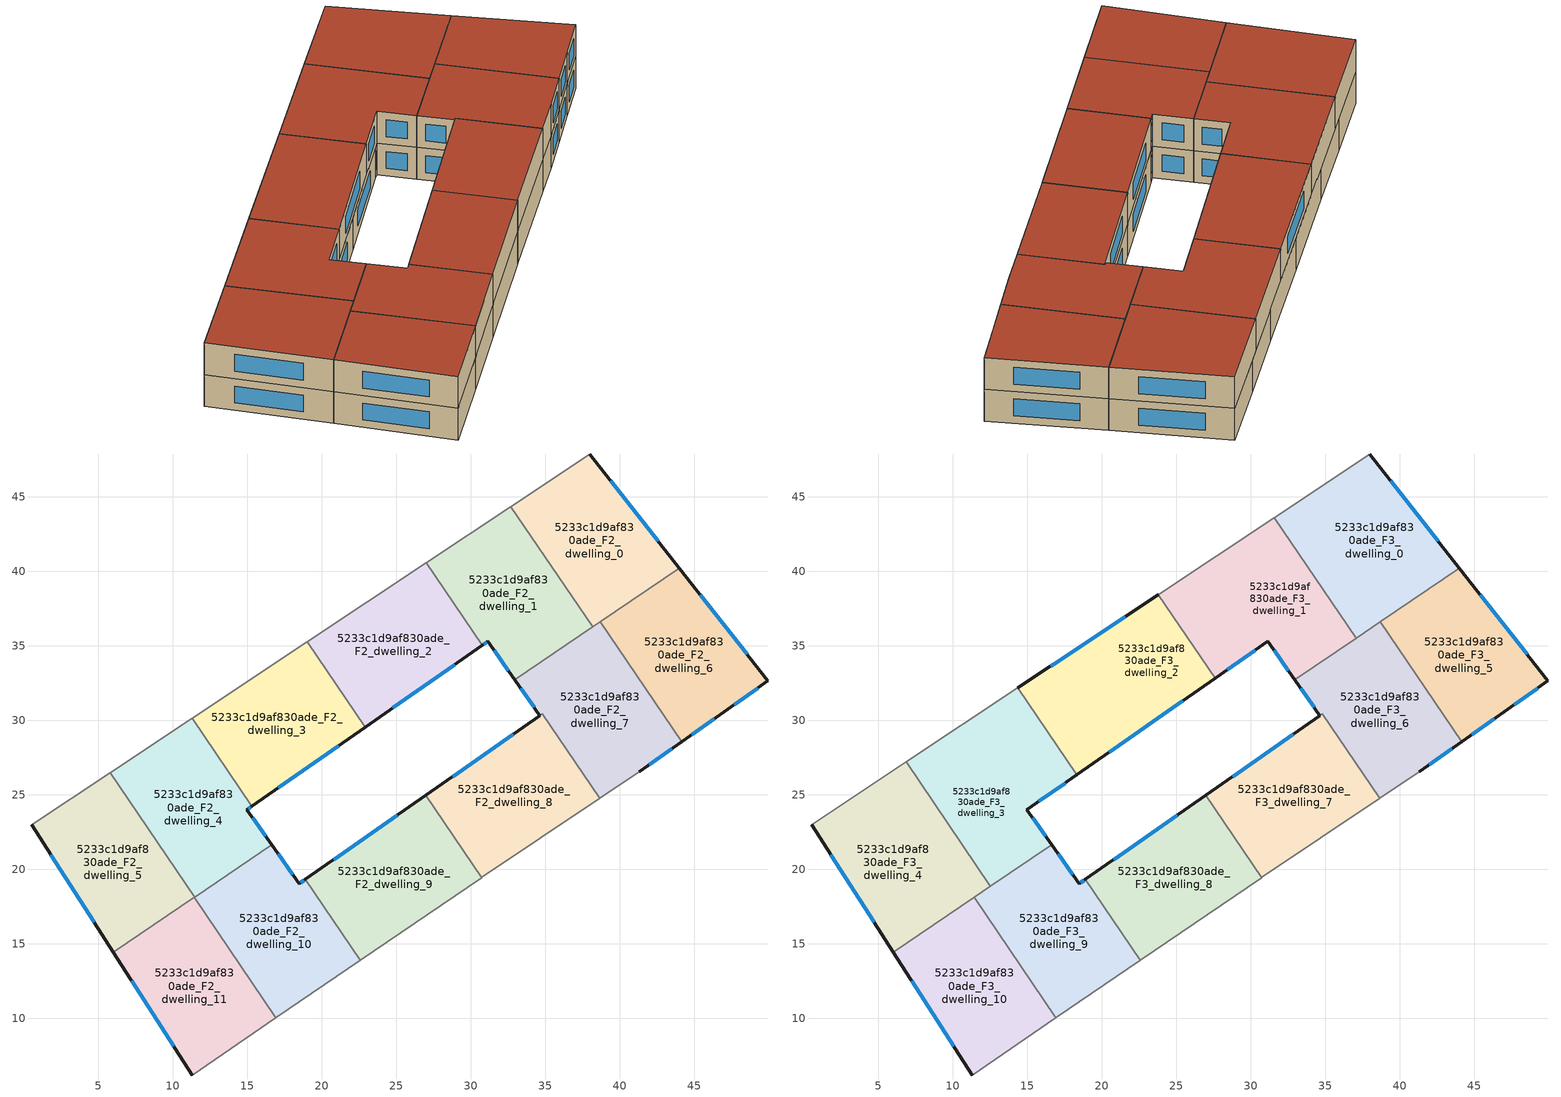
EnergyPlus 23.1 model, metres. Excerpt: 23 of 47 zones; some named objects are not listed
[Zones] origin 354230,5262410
5233c1d9af830ade_F2_dwelling_0
 floor to 5233c1d9af830ade_F1_dwelling_0 (EU_floor_Construction): 38,47.89 44,40.23 38.18,36.28 32.69,44.36 z6
 wall outside (EU_wall_Construction): 44,40.23 38,47.89 z6:9
 wall to 5233c1d9af830ade_F2_dwelling_1 (EU_wall_Construction): 32.69,44.36 38.18,36.28 z6:9
 wall adiabatic (EU_wall_Construction): 38,47.89 32.69,44.36 z6:9
 wall to 5233c1d9af830ade_F2_dwelling_6 (EU_wall_Construction): 38.69,36.63 44,40.23 z6:9
 wall to 5233c1d9af830ade_F2_dwelling_7 (EU_wall_Construction): 38.18,36.28 38.69,36.63 z6:9
 window (EU_Window_Construction): 42.59,42.03 39.41,46.09 z6.7:8.3
5233c1d9af830ade_F2_dwelling_1
 floor to 5233c1d9af830ade_F1_dwelling_1 (EU_floor_Construction): 32.69,44.36 38.18,36.28 32.96,32.73 31.15,35.3 30.78,35.05 27.02,40.59 z6
 wall outside (EU_wall_Construction): 30.78,35.05 31.15,35.3 32.96,32.73 z6:9
 wall to 5233c1d9af830ade_F2_dwelling_2 (EU_wall_Construction): 27.02,40.59 30.78,35.05 z6:9
 wall adiabatic (EU_wall_Construction): 32.69,44.36 27.02,40.59 z6:9
 wall to 5233c1d9af830ade_F2_dwelling_7 (EU_wall_Construction): 32.96,32.73 38.18,36.28 z6:9
 window (EU_Window_Construction): 31.57,34.7 32.53,33.34 / 30.87,35.11 31.06,35.24 z6.7:8.3
5233c1d9af830ade_F2_dwelling_10
 floor to 5233c1d9af830ade_F1_dwelling_10 (EU_floor_Construction): 18.9,19.33 22.59,13.9 16.92,10.03 11.43,18.13 16.64,21.66 18.48,19.04 z6
 wall outside (EU_wall_Construction): 18.9,19.33 18.48,19.04 16.64,21.66 z6:9
 wall to 5233c1d9af830ade_F2_dwelling_9 (EU_wall_Construction): 22.59,13.9 18.9,19.33 z6:9
 wall adiabatic (EU_wall_Construction): 16.92,10.03 22.59,13.9 z6:9
 wall to 5233c1d9af830ade_F2_dwelling_11 (EU_wall_Construction): 11.43,18.13 16.92,10.03 z6:9
 wall to 5233c1d9af830ade_F2_dwelling_4 (EU_wall_Construction): 16.64,21.66 11.46,18.15 z6:9
 wall to 5233c1d9af830ade_F2_dwelling_5 (EU_wall_Construction): 11.46,18.15 11.43,18.13 z6:9
 window (EU_Window_Construction): 18.05,19.65 17.07,21.05 / 18.8,19.26 18.58,19.11 z6.7:8.3
5233c1d9af830ade_F2_dwelling_11
 floor to 5233c1d9af830ade_F1_dwelling_11 (EU_floor_Construction): 11.43,18.13 16.92,10.03 11.31,6.21 6.02,14.46 z6
 wall outside (EU_wall_Construction): 6.02,14.46 11.31,6.21 z6:9
 wall adiabatic (EU_wall_Construction): 11.31,6.21 16.92,10.03 z6:9
 wall to 5233c1d9af830ade_F2_dwelling_5 (EU_wall_Construction): 11.43,18.13 6.02,14.46 z6:9
 window (EU_Window_Construction): 7.26,12.52 10.07,8.14 z6.7:8.3
5233c1d9af830ade_F2_dwelling_2
 floor to 5233c1d9af830ade_F1_dwelling_2 (EU_floor_Construction): 27.02,40.59 30.78,35.05 22.92,29.56 19.03,35.29 z6
 wall outside (EU_wall_Construction): 22.92,29.56 30.78,35.05 z6:9
 wall to 5233c1d9af830ade_F2_dwelling_3 (EU_wall_Construction): 19.03,35.29 22.92,29.56 z6:9
 wall adiabatic (EU_wall_Construction): 27.02,40.59 19.03,35.29 z6:9
 window (EU_Window_Construction): 24.77,30.85 28.93,33.76 z6.7:8.3
5233c1d9af830ade_F2_dwelling_3
 floor to 5233c1d9af830ade_F1_dwelling_3 (EU_floor_Construction): 19.03,35.29 22.92,29.56 15.3,24.24 11.3,30.15 z6
 wall outside (EU_wall_Construction): 15.3,24.24 22.92,29.56 z6:9
 wall to 5233c1d9af830ade_F2_dwelling_4 (EU_wall_Construction): 11.3,30.15 15.3,24.24 z6:9
 wall adiabatic (EU_wall_Construction): 19.03,35.29 11.3,30.15 z6:9
 window (EU_Window_Construction): 17.09,25.49 21.13,28.31 z6.7:8.3
5233c1d9af830ade_F2_dwelling_4
 floor to 5233c1d9af830ade_F1_dwelling_4 (EU_floor_Construction): 11.3,30.15 15.3,24.24 14.98,24.02 16.64,21.66 11.46,18.15 5.8,26.5 z6
 wall outside (EU_wall_Construction): 16.64,21.66 14.98,24.02 15.3,24.24 z6:9
 wall to 5233c1d9af830ade_F2_dwelling_5 (EU_wall_Construction): 5.8,26.5 11.46,18.15 z6:9
 wall adiabatic (EU_wall_Construction): 11.3,30.15 5.8,26.5 z6:9
 window (EU_Window_Construction): 15.06,24.07 15.23,24.19 / 16.25,22.21 15.37,23.46 z6.7:8.3
5233c1d9af830ade_F2_dwelling_5
 floor to 5233c1d9af830ade_F1_dwelling_5 (EU_floor_Construction): 5.8,26.5 11.46,18.15 6.02,14.46 0.53,23 z6
 wall outside (EU_wall_Construction): 0.53,23 6.02,14.46 z6:9
 wall adiabatic (EU_wall_Construction): 5.8,26.5 0.53,23 z6:9
 window (EU_Window_Construction): 1.82,20.99 4.73,16.46 z6.7:8.3
5233c1d9af830ade_F2_dwelling_6
 floor to 5233c1d9af830ade_F1_dwelling_6 (EU_floor_Construction): 44,40.23 49.94,32.65 47.01,30.58 44.16,28.57 38.69,36.63 z6
 wall outside (EU_wall_Construction): 44.16,28.57 47.01,30.58 49.94,32.65 44,40.23 z6:9
 wall to 5233c1d9af830ade_F2_dwelling_7 (EU_wall_Construction): 38.69,36.63 44.16,28.57 z6:9
 window (EU_Window_Construction): 48.55,34.43 45.4,38.45 / 47.7,31.07 49.25,32.17 / 44.83,29.04 46.34,30.11 z6.7:8.3
5233c1d9af830ade_F2_dwelling_7
 floor to 5233c1d9af830ade_F1_dwelling_7 (EU_floor_Construction): 38.69,36.63 44.16,28.57 41.31,26.56 38.66,24.78 34.82,30.45 34.65,30.33 32.96,32.73 z6
 wall outside (EU_wall_Construction): 32.96,32.73 34.65,30.33 / 41.31,26.56 44.16,28.57 z6:9
 wall adiabatic (EU_wall_Construction): 38.66,24.78 41.31,26.56 z6:9
 wall to 5233c1d9af830ade_F2_dwelling_8 (EU_wall_Construction): 34.65,30.33 34.82,30.45 38.66,24.78 z6:9
 window (EU_Window_Construction): 33.35,32.17 34.25,30.9 / 41.98,27.04 43.49,28.1 z6.7:8.3
5233c1d9af830ade_F2_dwelling_8
 floor to 5233c1d9af830ade_F1_dwelling_8 (EU_floor_Construction): 34.82,30.45 38.66,24.78 30.75,19.47 30.73,19.45 26.98,24.98 34.64,30.33 z6
 wall outside (EU_wall_Construction): 34.64,30.33 26.98,24.98 z6:9
 wall adiabatic (EU_wall_Construction): 30.73,19.45 30.75,19.47 38.66,24.78 z6:9
 wall to 5233c1d9af830ade_F2_dwelling_9 (EU_wall_Construction): 26.98,24.98 30.73,19.45 z6:9
 window (EU_Window_Construction): 32.85,29.07 28.78,26.24 z6.7:8.3
5233c1d9af830ade_F2_dwelling_9
 floor to 5233c1d9af830ade_F1_dwelling_9 (EU_floor_Construction): 26.98,24.98 30.73,19.45 22.59,13.9 18.9,19.33 z6
 wall outside (EU_wall_Construction): 26.98,24.98 18.9,19.33 z6:9
 wall adiabatic (EU_wall_Construction): 22.59,13.9 30.73,19.45 z6:9
 window (EU_Window_Construction): 25.09,23.65 20.8,20.66 z6.7:8.3
5233c1d9af830ade_F3_dwelling_0
 floor to 5233c1d9af830ade_F2_dwelling_0 (EU_floor_Construction): 38,47.89 44,40.23 38.18,36.28 32.69,44.36 z9
 floor to 5233c1d9af830ade_F2_dwelling_1 (EU_floor_Construction): 32.69,44.36 38.18,36.28 37.07,35.53 31.58,43.62 z9
 wall outside (EU_wall_Construction): 44,40.23 38,47.89 z9:12
 wall to 5233c1d9af830ade_F3_dwelling_1 (EU_wall_Construction): 31.58,43.62 37.07,35.53 z9:12
 wall adiabatic (EU_wall_Construction): 38,47.89 31.58,43.62 z9:12
 wall to 5233c1d9af830ade_F3_dwelling_5 (EU_wall_Construction): 38.69,36.63 44,40.23 z9:12
 wall to 5233c1d9af830ade_F3_dwelling_6 (EU_wall_Construction): 37.07,35.53 38.69,36.63 z9:12
 window (EU_Window_Construction): 42.59,42.03 39.41,46.09 z9.7:11.3
 roof outside (EU_roof_Construction): 44,40.23 38,47.89 31.58,43.62 37.07,35.53 z12
5233c1d9af830ade_F3_dwelling_1
 floor to 5233c1d9af830ade_F2_dwelling_1 (EU_floor_Construction): 31.58,43.62 37.07,35.53 32.96,32.73 31.15,35.3 30.78,35.05 27.02,40.59 z9
 floor to 5233c1d9af830ade_F2_dwelling_2 (EU_floor_Construction): 27.02,40.59 30.78,35.05 27.6,32.83 23.79,38.45 z9
 wall outside (EU_wall_Construction): 27.6,32.83 31.15,35.3 32.96,32.73 z9:12
 wall to 5233c1d9af830ade_F3_dwelling_2 (EU_wall_Construction): 23.79,38.45 27.6,32.83 z9:12
 wall adiabatic (EU_wall_Construction): 31.58,43.62 23.79,38.45 z9:12
 wall to 5233c1d9af830ade_F3_dwelling_6 (EU_wall_Construction): 32.96,32.73 37.07,35.53 z9:12
 window (EU_Window_Construction): 31.57,34.7 32.53,33.34 / 28.44,33.41 30.32,34.72 z9.7:11.3
 roof outside (EU_roof_Construction): 37.07,35.53 31.58,43.62 23.79,38.45 27.6,32.83 31.15,35.3 32.96,32.73 z12
5233c1d9af830ade_F3_dwelling_10
 floor to 5233c1d9af830ade_F2_dwelling_11 (EU_floor_Construction): 11.43,18.13 16.92,10.03 11.31,6.21 6.02,14.46 z9
 wall outside (EU_wall_Construction): 6.02,14.46 11.31,6.21 z9:12
 wall to 5233c1d9af830ade_F3_dwelling_9 (EU_wall_Construction): 16.92,10.03 11.43,18.13 z9:12
 wall adiabatic (EU_wall_Construction): 11.31,6.21 16.92,10.03 z9:12
 wall to 5233c1d9af830ade_F3_dwelling_4 (EU_wall_Construction): 11.43,18.13 6.02,14.46 z9:12
 window (EU_Window_Construction): 7.26,12.52 10.07,8.14 z9.7:11.3
 roof outside (EU_roof_Construction): 16.92,10.03 11.43,18.13 6.02,14.46 11.31,6.21 z12
5233c1d9af830ade_F3_dwelling_2
 floor to 5233c1d9af830ade_F2_dwelling_2 (EU_floor_Construction): 23.79,38.45 27.6,32.83 22.92,29.56 19.03,35.29 z9
 floor to 5233c1d9af830ade_F2_dwelling_3 (EU_floor_Construction): 19.03,35.29 22.92,29.56 18.32,26.35 14.36,32.18 z9
 wall outside (EU_wall_Construction): 18.32,26.35 27.6,32.83 / 23.79,38.45 14.36,32.18 z9:12
 wall to 5233c1d9af830ade_F3_dwelling_3 (EU_wall_Construction): 14.36,32.18 18.32,26.35 z9:12
 window (EU_Window_Construction): 20.5,27.87 25.43,31.31 / 21.58,36.98 16.58,33.66 z9.7:11.3
 roof outside (EU_roof_Construction): 27.6,32.83 23.79,38.45 14.36,32.18 18.32,26.35 z12
5233c1d9af830ade_F3_dwelling_3
 floor to 5233c1d9af830ade_F2_dwelling_3 (EU_floor_Construction): 14.36,32.18 18.32,26.35 15.3,24.24 11.3,30.15 z9
 floor to 5233c1d9af830ade_F2_dwelling_4 (EU_floor_Construction): 11.3,30.15 15.3,24.24 14.98,24.02 16.64,21.66 12.53,18.88 6.88,27.21 z9
 wall outside (EU_wall_Construction): 16.64,21.66 14.98,24.02 18.32,26.35 z9:12
 wall to 5233c1d9af830ade_F3_dwelling_4 (EU_wall_Construction): 6.88,27.21 12.53,18.88 z9:12
 wall adiabatic (EU_wall_Construction): 14.36,32.18 6.88,27.21 z9:12
 wall to 5233c1d9af830ade_F3_dwelling_9 (EU_wall_Construction): 12.53,18.88 16.64,21.66 z9:12
 window (EU_Window_Construction): 15.76,24.57 17.54,25.8 / 16.25,22.21 15.37,23.46 z9.7:11.3
 roof outside (EU_roof_Construction): 16.64,21.66 14.98,24.02 18.32,26.35 14.36,32.18 6.88,27.21 12.53,18.88 z12
5233c1d9af830ade_F3_dwelling_4
 floor to 5233c1d9af830ade_F2_dwelling_4 (EU_floor_Construction): 6.88,27.21 12.53,18.88 11.46,18.15 5.8,26.5 z9
 floor to 5233c1d9af830ade_F2_dwelling_5 (EU_floor_Construction): 5.8,26.5 11.46,18.15 6.02,14.46 0.53,23 z9
 wall outside (EU_wall_Construction): 0.53,23 6.02,14.46 z9:12
 wall adiabatic (EU_wall_Construction): 6.88,27.21 0.53,23 z9:12
 wall to 5233c1d9af830ade_F3_dwelling_9 (EU_wall_Construction): 11.43,18.13 12.53,18.88 z9:12
 window (EU_Window_Construction): 1.82,20.99 4.73,16.46 z9.7:11.3
 roof outside (EU_roof_Construction): 12.53,18.88 6.88,27.21 0.53,23 6.02,14.46 z12
5233c1d9af830ade_F3_dwelling_5
 floor to 5233c1d9af830ade_F2_dwelling_6 (EU_floor_Construction): 44,40.23 49.94,32.65 47.01,30.58 44.16,28.57 38.69,36.63 z9
 wall outside (EU_wall_Construction): 44.16,28.57 47.01,30.58 49.94,32.65 44,40.23 z9:12
 wall to 5233c1d9af830ade_F3_dwelling_6 (EU_wall_Construction): 38.69,36.63 44.16,28.57 z9:12
 window (EU_Window_Construction): 48.55,34.43 45.4,38.45 / 47.7,31.07 49.25,32.17 / 44.83,29.04 46.34,30.11 z9.7:11.3
 roof outside (EU_roof_Construction): 47.01,30.58 49.94,32.65 44,40.23 38.69,36.63 44.16,28.57 z12
5233c1d9af830ade_F3_dwelling_6
 floor to 5233c1d9af830ade_F2_dwelling_7 (EU_floor_Construction): 38.69,36.63 44.16,28.57 41.31,26.56 38.66,24.78 34.82,30.45 34.65,30.33 32.96,32.73 z9
 wall outside (EU_wall_Construction): 32.96,32.73 34.65,30.33 / 41.31,26.56 44.16,28.57 z9:12
 wall adiabatic (EU_wall_Construction): 38.66,24.78 41.31,26.56 z9:12
 wall to 5233c1d9af830ade_F3_dwelling_7 (EU_wall_Construction): 34.65,30.33 34.82,30.45 38.66,24.78 z9:12
 window (EU_Window_Construction): 33.35,32.17 34.25,30.9 / 41.98,27.04 43.49,28.1 z9.7:11.3
 roof outside (EU_roof_Construction): 41.31,26.56 44.16,28.57 38.69,36.63 32.96,32.73 34.65,30.33 34.82,30.45 38.66,24.78 z12
5233c1d9af830ade_F3_dwelling_7
 floor to 5233c1d9af830ade_F2_dwelling_8 (EU_floor_Construction): 34.82,30.45 38.66,24.78 30.75,19.47 30.73,19.45 26.98,24.98 34.64,30.33 z9
 wall outside (EU_wall_Construction): 34.64,30.33 26.98,24.98 z9:12
 wall adiabatic (EU_wall_Construction): 30.73,19.45 30.75,19.47 38.66,24.78 z9:12
 wall to 5233c1d9af830ade_F3_dwelling_8 (EU_wall_Construction): 26.98,24.98 30.73,19.45 z9:12
 window (EU_Window_Construction): 32.85,29.07 28.78,26.24 z9.7:11.3
 roof outside (EU_roof_Construction): 38.66,24.78 34.82,30.45 34.64,30.33 26.98,24.98 30.73,19.45 30.75,19.47 z12
5233c1d9af830ade_F3_dwelling_8
 floor to 5233c1d9af830ade_F2_dwelling_9 (EU_floor_Construction): 26.98,24.98 30.73,19.45 22.59,13.9 18.9,19.33 z9
 wall outside (EU_wall_Construction): 26.98,24.98 18.9,19.33 z9:12
 wall adiabatic (EU_wall_Construction): 22.59,13.9 30.73,19.45 z9:12
 wall to 5233c1d9af830ade_F3_dwelling_9 (EU_wall_Construction): 18.9,19.33 22.59,13.9 z9:12
 window (EU_Window_Construction): 25.09,23.65 20.8,20.66 z9.7:11.3
 roof outside (EU_roof_Construction): 30.73,19.45 26.98,24.98 18.9,19.33 22.59,13.9 z12
5233c1d9af830ade_F3_dwelling_9
 floor to 5233c1d9af830ade_F2_dwelling_10 (EU_floor_Construction): 18.9,19.33 22.59,13.9 16.92,10.03 11.43,18.13 16.64,21.66 18.48,19.04 z9
 wall outside (EU_wall_Construction): 18.9,19.33 18.48,19.04 16.64,21.66 z9:12
 wall adiabatic (EU_wall_Construction): 16.92,10.03 22.59,13.9 z9:12
 window (EU_Window_Construction): 18.05,19.65 17.07,21.05 / 18.8,19.26 18.58,19.11 z9.7:11.3
 roof outside (EU_roof_Construction): 22.59,13.9 18.9,19.33 18.48,19.04 16.64,21.66 11.43,18.13 16.92,10.03 z12
[Building]
EU S2 Campaign: North Axis=0; Terrain=City; Solar Distribution=FullExterior
[Site:Location]
Budapest.Ferenc.Liszt.Intl.AP: Latitude=47.437; Longitude=19.256; Time Zone=1; Elevation=185
[SizingPeriod:WeatherFileDays]
AnnualSizingPeriod: Begin Month=1; Begin Day of Month=1; End Month=12; End Day of Month=31; Day of Week for Start Day=Monday; Use Weather File Daylight Saving Period=No; Use Weather File Rain and Snow Indicators=No
[MATERIAL]
EU_InternalMass_Material: Roughness=MediumRough; Thickness=0.1; Conductivity=1; Density=1800; Specific Heat=900; Thermal Absorptance=0.9; Solar Absorptance=0.7; Visible Absorptance=0.7
[MATERIAL:NOMASS] Roughness=MediumRough; Thermal Absorptance=0.9; Solar Absorptance=0.7; Visible Absorptance=0.7
Name | Thermal Resistance
EU_wall_NoMass | 0.832559
EU_roof_NoMass | 1.39638
EU_floor_NoMass | 0.872794
[WINDOWMATERIAL:SIMPLEGLAZINGSYSTEM]
EU_Window_SimpleGlazing: UFactor=2.79869; Solar Heat Gain Coefficient=0.75; Visible Transmittance=0.75
[CONSTRUCTION]
EU_wall_Construction: EU_wall_NoMass
EU_roof_Construction: EU_roof_NoMass
EU_floor_Construction: EU_floor_NoMass
EU_Window_Construction: EU_Window_SimpleGlazing
EU_InternalMass_Construction: EU_InternalMass_Material
[ZONE] Type=1; Multiplier=1; Ceiling Height=autocalculate; Floor Area=autocalculate; Part of Total Floor Area=Yes
Name | Volume
5233c1d9af830ade_F2_dwelling_0; 5233c1d9af830ade_F2_dwelling_4; 5233c1d9af830ade_F2_dwelling_5 | 195.85
5233c1d9af830ade_F3_dwelling_0 | 235.029
5233c1d9af830ade_F2_dwelling_1 | 195.862
5233c1d9af830ade_F3_dwelling_1 | 235.023
5233c1d9af830ade_F2_dwelling_10; 5233c1d9af830ade_F2_dwelling_3; 5233c1d9af830ade_F3_dwelling_9 | 195.87
5233c1d9af830ade_F3_dwelling_10; 5233c1d9af830ade_F2_dwelling_11 | 195.88
5233c1d9af830ade_F2_dwelling_2 | 195.859
5233c1d9af830ade_F3_dwelling_2 | 235.009
5233c1d9af830ade_F3_dwelling_3 | 235.047
5233c1d9af830ade_F3_dwelling_4 | 235.024
5233c1d9af830ade_F3_dwelling_5; 5233c1d9af830ade_F2_dwelling_6 | 195.86
5233c1d9af830ade_F3_dwelling_6; 5233c1d9af830ade_F2_dwelling_7 | 197.906
5233c1d9af830ade_F3_dwelling_7; 5233c1d9af830ade_F2_dwelling_8 | 193.833
5233c1d9af830ade_F3_dwelling_8; 5233c1d9af830ade_F2_dwelling_9 | 195.868
[INTERNALMASS] Construction=EU_InternalMass_Construction
Name | Zone or ZoneList | Surface Area
5233c1d9af830ade_F2_dwelling_0_EU_InternalMass | 5233c1d9af830ade_F2_dwelling_0 | 65.2834
5233c1d9af830ade_F2_dwelling_1_EU_InternalMass | 5233c1d9af830ade_F2_dwelling_1 | 65.2871
5233c1d9af830ade_F2_dwelling_2_EU_InternalMass | 5233c1d9af830ade_F2_dwelling_2 | 65.2864
5233c1d9af830ade_F2_dwelling_3_EU_InternalMass | 5233c1d9af830ade_F2_dwelling_3 | 65.2902
5233c1d9af830ade_F2_dwelling_4_EU_InternalMass | 5233c1d9af830ade_F2_dwelling_4 | 65.2831
5233c1d9af830ade_F2_dwelling_5_EU_InternalMass | 5233c1d9af830ade_F2_dwelling_5 | 65.2834
5233c1d9af830ade_F2_dwelling_6_EU_InternalMass | 5233c1d9af830ade_F2_dwelling_6 | 65.2866
5233c1d9af830ade_F2_dwelling_7_EU_InternalMass | 5233c1d9af830ade_F2_dwelling_7 | 65.9691
5233c1d9af830ade_F2_dwelling_8_EU_InternalMass | 5233c1d9af830ade_F2_dwelling_8 | 64.6114
5233c1d9af830ade_F2_dwelling_9_EU_InternalMass | 5233c1d9af830ade_F2_dwelling_9 | 65.2892
5233c1d9af830ade_F2_dwelling_10_EU_InternalMass | 5233c1d9af830ade_F2_dwelling_10 | 65.2899
5233c1d9af830ade_F2_dwelling_11_EU_InternalMass | 5233c1d9af830ade_F2_dwelling_11 | 65.2933
5233c1d9af830ade_F3_dwelling_0_EU_InternalMass | 5233c1d9af830ade_F3_dwelling_0 | 78.343
5233c1d9af830ade_F3_dwelling_1_EU_InternalMass | 5233c1d9af830ade_F3_dwelling_1 | 78.3407
5233c1d9af830ade_F3_dwelling_2_EU_InternalMass | 5233c1d9af830ade_F3_dwelling_2 | 78.3365
5233c1d9af830ade_F3_dwelling_3_EU_InternalMass | 5233c1d9af830ade_F3_dwelling_3 | 78.3488
5233c1d9af830ade_F3_dwelling_4_EU_InternalMass | 5233c1d9af830ade_F3_dwelling_4 | 78.3413
5233c1d9af830ade_F3_dwelling_5_EU_InternalMass | 5233c1d9af830ade_F3_dwelling_5 | 65.2866
5233c1d9af830ade_F3_dwelling_6_EU_InternalMass | 5233c1d9af830ade_F3_dwelling_6 | 65.9691
5233c1d9af830ade_F3_dwelling_7_EU_InternalMass | 5233c1d9af830ade_F3_dwelling_7 | 64.6114
5233c1d9af830ade_F3_dwelling_8_EU_InternalMass | 5233c1d9af830ade_F3_dwelling_8 | 65.2892
5233c1d9af830ade_F3_dwelling_9_EU_InternalMass | 5233c1d9af830ade_F3_dwelling_9 | 65.2899
5233c1d9af830ade_F3_dwelling_10_EU_InternalMass | 5233c1d9af830ade_F3_dwelling_10 | 65.2933
[OTHEREQUIPMENT] Fuel Type=Electricity; Design Level Calculation Method=Watts/Area; Power per Zone Floor Area=1; Fraction Latent=0; Fraction Radiant=0; Fraction Lost=0; Carbon Dioxide Generation Rate=0; EndUse Subcategory=EU_Step8_InternalGains
Name | Zone or ZoneList or Space or SpaceList | Schedule
EU_Step8_InternalGain_5233c1d9af830ade_F2_dwelling_0_f000 | 5233c1d9af830ade_F2_dwelling_0 | EU_Step8_GainSchedule_5233c1d9af830ade_F2_dwelling_0_f000
EU_Step8_InternalGain_5233c1d9af830ade_F2_dwelling_1_f000 | 5233c1d9af830ade_F2_dwelling_1 | EU_Step8_GainSchedule_5233c1d9af830ade_F2_dwelling_1_f000
EU_Step8_InternalGain_5233c1d9af830ade_F2_dwelling_2_f000 | 5233c1d9af830ade_F2_dwelling_2 | EU_Step8_GainSchedule_5233c1d9af830ade_F2_dwelling_2_f000
EU_Step8_InternalGain_5233c1d9af830ade_F2_dwelling_3_f000 | 5233c1d9af830ade_F2_dwelling_3 | EU_Step8_GainSchedule_5233c1d9af830ade_F2_dwelling_3_f000
EU_Step8_InternalGain_5233c1d9af830ade_F2_dwelling_4_f000 | 5233c1d9af830ade_F2_dwelling_4 | EU_Step8_GainSchedule_5233c1d9af830ade_F2_dwelling_4_f000
EU_Step8_InternalGain_5233c1d9af830ade_F2_dwelling_5_f000 | 5233c1d9af830ade_F2_dwelling_5 | EU_Step8_GainSchedule_5233c1d9af830ade_F2_dwelling_5_f000
EU_Step8_InternalGain_5233c1d9af830ade_F2_dwelling_6_f000 | 5233c1d9af830ade_F2_dwelling_6 | EU_Step8_GainSchedule_5233c1d9af830ade_F2_dwelling_6_f000
EU_Step8_InternalGain_5233c1d9af830ade_F2_dwelling_7_f000 | 5233c1d9af830ade_F2_dwelling_7 | EU_Step8_GainSchedule_5233c1d9af830ade_F2_dwelling_7_f000
EU_Step8_InternalGain_5233c1d9af830ade_F2_dwelling_8_f000 | 5233c1d9af830ade_F2_dwelling_8 | EU_Step8_GainSchedule_5233c1d9af830ade_F2_dwelling_8_f000
EU_Step8_InternalGain_5233c1d9af830ade_F2_dwelling_9_f000 | 5233c1d9af830ade_F2_dwelling_9 | EU_Step8_GainSchedule_5233c1d9af830ade_F2_dwelling_9_f000
EU_Step8_InternalGain_5233c1d9af830ade_F2_dwelling_10_f000 | 5233c1d9af830ade_F2_dwelling_10 | EU_Step8_GainSchedule_5233c1d9af830ade_F2_dwelling_10_f000
EU_Step8_InternalGain_5233c1d9af830ade_F2_dwelling_11_f000 | 5233c1d9af830ade_F2_dwelling_11 | EU_Step8_GainSchedule_5233c1d9af830ade_F2_dwelling_11_f000
EU_Step8_InternalGain_5233c1d9af830ade_F3_dwelling_0_f000 | 5233c1d9af830ade_F3_dwelling_0 | EU_Step8_GainSchedule_5233c1d9af830ade_F3_dwelling_0_f000
EU_Step8_InternalGain_5233c1d9af830ade_F3_dwelling_1_f000 | 5233c1d9af830ade_F3_dwelling_1 | EU_Step8_GainSchedule_5233c1d9af830ade_F3_dwelling_1_f000
EU_Step8_InternalGain_5233c1d9af830ade_F3_dwelling_2_f000 | 5233c1d9af830ade_F3_dwelling_2 | EU_Step8_GainSchedule_5233c1d9af830ade_F3_dwelling_2_f000
EU_Step8_InternalGain_5233c1d9af830ade_F3_dwelling_3_f000 | 5233c1d9af830ade_F3_dwelling_3 | EU_Step8_GainSchedule_5233c1d9af830ade_F3_dwelling_3_f000
EU_Step8_InternalGain_5233c1d9af830ade_F3_dwelling_4_f000 | 5233c1d9af830ade_F3_dwelling_4 | EU_Step8_GainSchedule_5233c1d9af830ade_F3_dwelling_4_f000
EU_Step8_InternalGain_5233c1d9af830ade_F3_dwelling_5_f000 | 5233c1d9af830ade_F3_dwelling_5 | EU_Step8_GainSchedule_5233c1d9af830ade_F3_dwelling_5_f000
EU_Step8_InternalGain_5233c1d9af830ade_F3_dwelling_6_f000 | 5233c1d9af830ade_F3_dwelling_6 | EU_Step8_GainSchedule_5233c1d9af830ade_F3_dwelling_6_f000
EU_Step8_InternalGain_5233c1d9af830ade_F3_dwelling_7_f000 | 5233c1d9af830ade_F3_dwelling_7 | EU_Step8_GainSchedule_5233c1d9af830ade_F3_dwelling_7_f000
EU_Step8_InternalGain_5233c1d9af830ade_F3_dwelling_8_f000 | 5233c1d9af830ade_F3_dwelling_8 | EU_Step8_GainSchedule_5233c1d9af830ade_F3_dwelling_8_f000
EU_Step8_InternalGain_5233c1d9af830ade_F3_dwelling_9_f000 | 5233c1d9af830ade_F3_dwelling_9 | EU_Step8_GainSchedule_5233c1d9af830ade_F3_dwelling_9_f000
EU_Step8_InternalGain_5233c1d9af830ade_F3_dwelling_10_f000 | 5233c1d9af830ade_F3_dwelling_10 | EU_Step8_GainSchedule_5233c1d9af830ade_F3_dwelling_10_f000
[ZONEVENTILATION:DESIGNFLOWRATE] Schedule=EU_AlwaysOn; Design Flow Rate Calculation Method=AirChanges/Hour; Air Changes per Hour=0.475469; Ventilation Type=Natural; Fan Pressure Rise=0; Fan Total Efficiency=1; Constant Term Coefficient=1; Temperature Term Coefficient=0; Velocity Term Coefficient=0; Velocity Squared Term Coefficient=0; Minimum Indoor Temperature=-100; Maximum Indoor Temperature=100; Delta Temperature=-100; Minimum Outdoor Temperature=-100; Maximum Outdoor Temperature=100; Maximum Wind Speed=40
Name | Zone or ZoneList or Space or SpaceList
EU_ConstantAir_5233c1d9af830ade_F2_dwelling_0 | 5233c1d9af830ade_F2_dwelling_0
EU_ConstantAir_5233c1d9af830ade_F2_dwelling_1 | 5233c1d9af830ade_F2_dwelling_1
EU_ConstantAir_5233c1d9af830ade_F2_dwelling_2 | 5233c1d9af830ade_F2_dwelling_2
EU_ConstantAir_5233c1d9af830ade_F2_dwelling_3 | 5233c1d9af830ade_F2_dwelling_3
EU_ConstantAir_5233c1d9af830ade_F2_dwelling_4 | 5233c1d9af830ade_F2_dwelling_4
EU_ConstantAir_5233c1d9af830ade_F2_dwelling_5 | 5233c1d9af830ade_F2_dwelling_5
EU_ConstantAir_5233c1d9af830ade_F2_dwelling_6 | 5233c1d9af830ade_F2_dwelling_6
EU_ConstantAir_5233c1d9af830ade_F2_dwelling_7 | 5233c1d9af830ade_F2_dwelling_7
EU_ConstantAir_5233c1d9af830ade_F2_dwelling_8 | 5233c1d9af830ade_F2_dwelling_8
EU_ConstantAir_5233c1d9af830ade_F2_dwelling_9 | 5233c1d9af830ade_F2_dwelling_9
EU_ConstantAir_5233c1d9af830ade_F2_dwelling_10 | 5233c1d9af830ade_F2_dwelling_10
EU_ConstantAir_5233c1d9af830ade_F2_dwelling_11 | 5233c1d9af830ade_F2_dwelling_11
EU_ConstantAir_5233c1d9af830ade_F3_dwelling_0 | 5233c1d9af830ade_F3_dwelling_0
EU_ConstantAir_5233c1d9af830ade_F3_dwelling_1 | 5233c1d9af830ade_F3_dwelling_1
EU_ConstantAir_5233c1d9af830ade_F3_dwelling_2 | 5233c1d9af830ade_F3_dwelling_2
EU_ConstantAir_5233c1d9af830ade_F3_dwelling_3 | 5233c1d9af830ade_F3_dwelling_3
EU_ConstantAir_5233c1d9af830ade_F3_dwelling_4 | 5233c1d9af830ade_F3_dwelling_4
EU_ConstantAir_5233c1d9af830ade_F3_dwelling_5 | 5233c1d9af830ade_F3_dwelling_5
EU_ConstantAir_5233c1d9af830ade_F3_dwelling_6 | 5233c1d9af830ade_F3_dwelling_6
EU_ConstantAir_5233c1d9af830ade_F3_dwelling_7 | 5233c1d9af830ade_F3_dwelling_7
EU_ConstantAir_5233c1d9af830ade_F3_dwelling_8 | 5233c1d9af830ade_F3_dwelling_8
EU_ConstantAir_5233c1d9af830ade_F3_dwelling_9 | 5233c1d9af830ade_F3_dwelling_9
EU_ConstantAir_5233c1d9af830ade_F3_dwelling_10 | 5233c1d9af830ade_F3_dwelling_10
[HVACTEMPLATE:ZONE:IDEALLOADSAIRSYSTEM] System Availability Schedule=EU_AlwaysOn; Maximum Heating Supply Air Temperature=50; Minimum Cooling Supply Air Temperature=13; Maximum Heating Supply Air Humidity Ratio=0.0156; Minimum Cooling Supply Air Humidity Ratio=0.0077; Heating Limit=NoLimit; Cooling Limit=NoLimit; Heating Availability Schedule=EU_AlwaysOn; Cooling Availability Schedule=EU_CoolingOff; Dehumidification Control Type=ConstantSensibleHeatRatio; Cooling Sensible Heat Ratio=0.7; Dehumidification Setpoint=60; Humidification Control Type=None; Humidification Setpoint=30; Outdoor Air Method=None; Outdoor Air Flow Rate per Person=0.00944; Outdoor Air Flow Rate per Zone Floor Area=0; Outdoor Air Flow Rate per Zone=0; Demand Controlled Ventilation Type=None; Outdoor Air Economizer Type=NoEconomizer; Heat Recovery Type=None; Sensible Heat Recovery Effectiveness=0.7; Latent Heat Recovery Effectiveness=0.65
Name | Template Thermostat
5233c1d9af830ade_F2_dwelling_0 | EU_HeatOnly_5233c1d9af830ade_F2_dwelling_0
5233c1d9af830ade_F2_dwelling_1 | EU_HeatOnly_5233c1d9af830ade_F2_dwelling_1
5233c1d9af830ade_F2_dwelling_2 | EU_HeatOnly_5233c1d9af830ade_F2_dwelling_2
5233c1d9af830ade_F2_dwelling_3 | EU_HeatOnly_5233c1d9af830ade_F2_dwelling_3
5233c1d9af830ade_F2_dwelling_4 | EU_HeatOnly_5233c1d9af830ade_F2_dwelling_4
5233c1d9af830ade_F2_dwelling_5 | EU_HeatOnly_5233c1d9af830ade_F2_dwelling_5
5233c1d9af830ade_F2_dwelling_6 | EU_HeatOnly_5233c1d9af830ade_F2_dwelling_6
5233c1d9af830ade_F2_dwelling_7 | EU_HeatOnly_5233c1d9af830ade_F2_dwelling_7
5233c1d9af830ade_F2_dwelling_8 | EU_HeatOnly_5233c1d9af830ade_F2_dwelling_8
5233c1d9af830ade_F2_dwelling_9 | EU_HeatOnly_5233c1d9af830ade_F2_dwelling_9
5233c1d9af830ade_F2_dwelling_10 | EU_HeatOnly_5233c1d9af830ade_F2_dwelling_10
5233c1d9af830ade_F2_dwelling_11 | EU_HeatOnly_5233c1d9af830ade_F2_dwelling_11
5233c1d9af830ade_F3_dwelling_0 | EU_HeatOnly_5233c1d9af830ade_F3_dwelling_0
5233c1d9af830ade_F3_dwelling_1 | EU_HeatOnly_5233c1d9af830ade_F3_dwelling_1
5233c1d9af830ade_F3_dwelling_2 | EU_HeatOnly_5233c1d9af830ade_F3_dwelling_2
5233c1d9af830ade_F3_dwelling_3 | EU_HeatOnly_5233c1d9af830ade_F3_dwelling_3
5233c1d9af830ade_F3_dwelling_4 | EU_HeatOnly_5233c1d9af830ade_F3_dwelling_4
5233c1d9af830ade_F3_dwelling_5 | EU_HeatOnly_5233c1d9af830ade_F3_dwelling_5
5233c1d9af830ade_F3_dwelling_6 | EU_HeatOnly_5233c1d9af830ade_F3_dwelling_6
5233c1d9af830ade_F3_dwelling_7 | EU_HeatOnly_5233c1d9af830ade_F3_dwelling_7
5233c1d9af830ade_F3_dwelling_8 | EU_HeatOnly_5233c1d9af830ade_F3_dwelling_8
5233c1d9af830ade_F3_dwelling_9 | EU_HeatOnly_5233c1d9af830ade_F3_dwelling_9
5233c1d9af830ade_F3_dwelling_10 | EU_HeatOnly_5233c1d9af830ade_F3_dwelling_10
[SIZING:ZONE] Zone Cooling Design Supply Air Temperature Input Method=SupplyAirTemperature; Zone Cooling Design Supply Air Temperature=13; Zone Heating Design Supply Air Temperature Input Method=SupplyAirTemperature; Zone Heating Design Supply Air Temperature=50; Zone Cooling Design Supply Air Humidity Ratio=0.008; Zone Heating Design Supply Air Humidity Ratio=0.008; Cooling Design Air Flow Method=DesignDay; Cooling Design Air Flow Rate=0; Cooling Minimum Air Flow per Zone Floor Area=0.000762; Cooling Minimum Air Flow=0; Cooling Minimum Air Flow Fraction=0.2; Heating Design Air Flow Method=DesignDay; Heating Design Air Flow Rate=0; Heating Maximum Air Flow per Zone Floor Area=0.002032; Heating Maximum Air Flow=0.141576; Heating Maximum Air Flow Fraction=0.3; Account for Dedicated Outdoor Air System=No; Dedicated Outdoor Air System Control Strategy=NeutralSupplyAir; Dedicated Outdoor Air Low Setpoint Temperature for Design=autosize; Dedicated Outdoor Air High Setpoint Temperature for Design=autosize; Zone Load Sizing Method=Sensible Load Only No Latent Load; Zone Latent Cooling Design Supply Air Humidity Ratio Input Method=HumidityRatioDifference; Zone Cooling Design Supply Air Humidity Ratio Difference=0.005; Zone Latent Heating Design Supply Air Humidity Ratio Input Method=HumidityRatioDifference; Zone Humidification Design Supply Air Humidity Ratio Difference=0.005
5233c1d9af830ade_F2_dwelling_0; 5233c1d9af830ade_F2_dwelling_1; 5233c1d9af830ade_F2_dwelling_2; 5233c1d9af830ade_F2_dwelling_3; 5233c1d9af830ade_F2_dwelling_4; 5233c1d9af830ade_F2_dwelling_5; 5233c1d9af830ade_F2_dwelling_6; 5233c1d9af830ade_F2_dwelling_7; 5233c1d9af830ade_F2_dwelling_8; 5233c1d9af830ade_F2_dwelling_9; 5233c1d9af830ade_F2_dwelling_10; 5233c1d9af830ade_F2_dwelling_11; 5233c1d9af830ade_F3_dwelling_0; 5233c1d9af830ade_F3_dwelling_1; 5233c1d9af830ade_F3_dwelling_2; 5233c1d9af830ade_F3_dwelling_3; 5233c1d9af830ade_F3_dwelling_4; 5233c1d9af830ade_F3_dwelling_5; 5233c1d9af830ade_F3_dwelling_6; 5233c1d9af830ade_F3_dwelling_7; 5233c1d9af830ade_F3_dwelling_8; 5233c1d9af830ade_F3_dwelling_9; 5233c1d9af830ade_F3_dwelling_10
[SCHEDULE:CONSTANT]
Name | Hourly Value
EU_AlwaysOn | 1
EU_CoolingOff | 0
[SCHEDULE:FILE] Column Number=1; Rows to Skip at Top=0; Number of Hours of Data=8760; Column Separator=Comma; Interpolate to Timestep=No; Minutes per Item=60; Adjust Schedule for Daylight Savings=Yes
Name | File
EU_Step8_GainSchedule_5233c1d9af830ade_F2_dwelling_0_f000 | ../../schedules/5233c1d9af830ade/5233c1d9af830ade_F2_dwelling_0_f000_gain.csv
EU_Step8_GainSchedule_5233c1d9af830ade_F2_dwelling_1_f000 | ../../schedules/5233c1d9af830ade/5233c1d9af830ade_F2_dwelling_1_f000_gain.csv
EU_Step8_GainSchedule_5233c1d9af830ade_F2_dwelling_2_f000 | ../../schedules/5233c1d9af830ade/5233c1d9af830ade_F2_dwelling_2_f000_gain.csv
EU_Step8_GainSchedule_5233c1d9af830ade_F2_dwelling_3_f000 | ../../schedules/5233c1d9af830ade/5233c1d9af830ade_F2_dwelling_3_f000_gain.csv
EU_Step8_GainSchedule_5233c1d9af830ade_F2_dwelling_4_f000 | ../../schedules/5233c1d9af830ade/5233c1d9af830ade_F2_dwelling_4_f000_gain.csv
EU_Step8_GainSchedule_5233c1d9af830ade_F2_dwelling_5_f000 | ../../schedules/5233c1d9af830ade/5233c1d9af830ade_F2_dwelling_5_f000_gain.csv
EU_Step8_GainSchedule_5233c1d9af830ade_F2_dwelling_6_f000 | ../../schedules/5233c1d9af830ade/5233c1d9af830ade_F2_dwelling_6_f000_gain.csv
EU_Step8_GainSchedule_5233c1d9af830ade_F2_dwelling_7_f000 | ../../schedules/5233c1d9af830ade/5233c1d9af830ade_F2_dwelling_7_f000_gain.csv
EU_Step8_GainSchedule_5233c1d9af830ade_F2_dwelling_8_f000 | ../../schedules/5233c1d9af830ade/5233c1d9af830ade_F2_dwelling_8_f000_gain.csv
EU_Step8_GainSchedule_5233c1d9af830ade_F2_dwelling_9_f000 | ../../schedules/5233c1d9af830ade/5233c1d9af830ade_F2_dwelling_9_f000_gain.csv
EU_Step8_GainSchedule_5233c1d9af830ade_F2_dwelling_10_f000 | ../../schedules/5233c1d9af830ade/5233c1d9af830ade_F2_dwelling_10_f000_gain.csv
EU_Step8_GainSchedule_5233c1d9af830ade_F2_dwelling_11_f000 | ../../schedules/5233c1d9af830ade/5233c1d9af830ade_F2_dwelling_11_f000_gain.csv
EU_Step8_GainSchedule_5233c1d9af830ade_F3_dwelling_0_f000 | ../../schedules/5233c1d9af830ade/5233c1d9af830ade_F3_dwelling_0_f000_gain.csv
EU_Step8_GainSchedule_5233c1d9af830ade_F3_dwelling_1_f000 | ../../schedules/5233c1d9af830ade/5233c1d9af830ade_F3_dwelling_1_f000_gain.csv
EU_Step8_GainSchedule_5233c1d9af830ade_F3_dwelling_2_f000 | ../../schedules/5233c1d9af830ade/5233c1d9af830ade_F3_dwelling_2_f000_gain.csv
EU_Step8_GainSchedule_5233c1d9af830ade_F3_dwelling_3_f000 | ../../schedules/5233c1d9af830ade/5233c1d9af830ade_F3_dwelling_3_f000_gain.csv
EU_Step8_GainSchedule_5233c1d9af830ade_F3_dwelling_4_f000 | ../../schedules/5233c1d9af830ade/5233c1d9af830ade_F3_dwelling_4_f000_gain.csv
EU_Step8_GainSchedule_5233c1d9af830ade_F3_dwelling_5_f000 | ../../schedules/5233c1d9af830ade/5233c1d9af830ade_F3_dwelling_5_f000_gain.csv
EU_Step8_GainSchedule_5233c1d9af830ade_F3_dwelling_6_f000 | ../../schedules/5233c1d9af830ade/5233c1d9af830ade_F3_dwelling_6_f000_gain.csv
EU_Step8_GainSchedule_5233c1d9af830ade_F3_dwelling_7_f000 | ../../schedules/5233c1d9af830ade/5233c1d9af830ade_F3_dwelling_7_f000_gain.csv
EU_Step8_GainSchedule_5233c1d9af830ade_F3_dwelling_8_f000 | ../../schedules/5233c1d9af830ade/5233c1d9af830ade_F3_dwelling_8_f000_gain.csv
EU_Step8_GainSchedule_5233c1d9af830ade_F3_dwelling_9_f000 | ../../schedules/5233c1d9af830ade/5233c1d9af830ade_F3_dwelling_9_f000_gain.csv
EU_Step8_GainSchedule_5233c1d9af830ade_F3_dwelling_10_f000 | ../../schedules/5233c1d9af830ade/5233c1d9af830ade_F3_dwelling_10_f000_gain.csv
